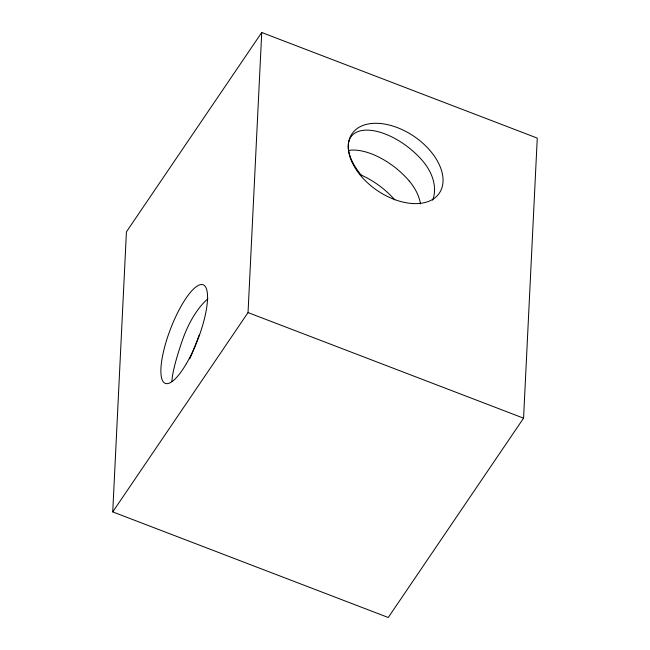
<?xml version="1.0" encoding="UTF-8"?>
<svg xmlns="http://www.w3.org/2000/svg" width="650" height="650" viewBox="0 0 650 650"><rect width="100%" height="100%" fill="white"/><g stroke="black" fill="none" stroke-linecap="round" stroke-linejoin="round"><path stroke-width="0.97" d="M112.734 511.899L126.433 231.831L261.739 32.5L537.266 138.101L523.567 418.169L388.261 617.5L112.734 511.899L248.04 312.569L261.739 32.5M248.04 312.569L523.567 418.169M360.254 174.72A52.203 26.552 38.2 0 1 394.818 199.875M361.701 175.695A52.203 26.552 38.2 0 1 360.506 130.821A52.203 26.552 38.2 0 1 422.89 161.192A52.203 37.505 29.2 0 1 432.656 200.208M348.961 150.369A52.203 26.552 38.2 0 1 409.362 181.123M409.346 181.139A52.203 37.505 29.2 0 1 420.526 203.962M199.119 335.164A52.203 6.987 -69.7 0 1 189.735 358.865M171.941 381.574A52.203 6.987 -69.7 0 1 183.113 338.276A52.203 21.661 -68.3 0 1 207.951 298.789M357.232 171.129A52.788 32.736 34.2 0 0 438.888 193.757A52.788 32.736 34.2 0 0 390.918 125.483A52.788 32.736 34.2 0 0 357.232 171.129M186.363 363.683A52.788 14.641 -69 0 0 203.247 284.846A52.788 14.641 -69 0 0 163.028 353.697A52.788 14.641 -69 0 0 186.363 363.683"/></g></svg>
